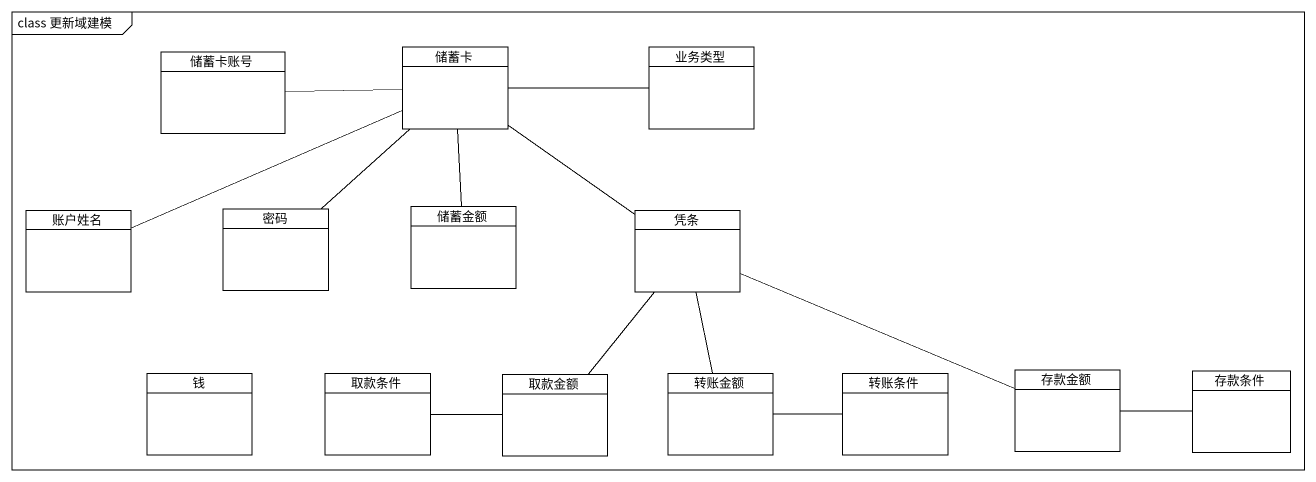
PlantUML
@startuml
mainframe class 更新域建模
hide circle
hide empty members
class 储蓄卡账号
class 储蓄卡
class 业务类型
class 账户姓名
class 密码
class 储蓄金额
class 凭条
class 钱
class 取款条件
class 取款金额
class 转账金额
class 转账条件
class 存款金额
class 存款条件
储蓄卡账号 -right- 储蓄卡
储蓄卡 -right- 业务类型
储蓄卡 -left- 账户姓名
储蓄卡 -- 密码
储蓄卡 -- 储蓄金额
储蓄卡 -- 凭条
凭条 -- 取款金额
凭条 -- 转账金额
凭条 -right- 存款金额
取款金额 -left- 取款条件
转账条件 -left- 转账金额
存款条件 -left- 存款金额
@enduml
